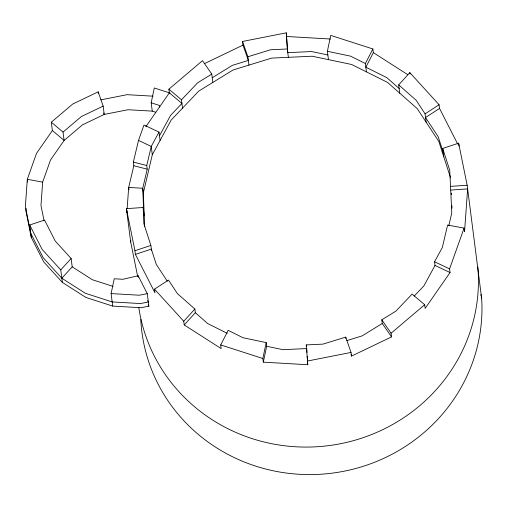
<?xml version="1.0" encoding="UTF-8"?>
<svg xmlns="http://www.w3.org/2000/svg" width="507" height="507" viewBox="0 0 507 507"><rect width="100%" height="100%" fill="white"/><g stroke="black" fill="none" stroke-linecap="round" stroke-linejoin="round"><path stroke-width="0.76" d="M26.053 208.396L25.882 210.735L31.307 237.51L43.754 261.954L62.367 282.399L85.886 297.451L112.706 306.089L140.99 307.724L148.874 306.165L147.271 293.667L138.145 275.732L123.024 279.281L114.214 278.774L111.103 293.585L112.706 306.089M155.738 112.243L152.258 111.122L128.043 109.727L104.22 114.424L82.413 124.893L64.104 140.42L50.542 159.946L42.651 182.14L40.972 205.493L44.071 220.773M126.883 212.319L126.997 210.766M127.162 208.428L128.677 187.438L133.835 165.751L133.36 162.082L138.519 140.395L143.982 125.026L159.027 132.105L160.092 140.439M137.663 276.416L130.686 241.991L130.8 240.438M152.258 111.122L151.187 102.788L154.299 87.977L169.946 93.015M307.622 362.416L307.768 364.729L263.317 362.163L262.841 358.5L266.188 342.593L242.973 337.725L228.194 330.355L220.703 344.925L221.172 348.594L184.218 324.936L183.749 321.267L154.496 289.142L168.501 280.067L177.406 293.604L194.878 309.029L195.347 312.699L207.604 323.523L227.256 333.327M328.454 59.636L327.389 51.296L330.729 35.395L372.873 48.964L373.342 52.633L365.851 67.203L386.911 77.704L399.167 88.529M263.317 362.163L266.657 346.262L266.188 342.593M143.658 211.166L142.74 188.249L147.22 169.167L146.751 165.504L151.238 146.422L159.027 132.105M144.685 226.553L143.335 192.913L152.303 154.755L171.195 120.039L198.712 91.133L232.992 70.004L271.689 58.096L312.166 56.22L351.668 64.497L387.506 82.375L417.236 108.625L438.828 141.459L450.571 177.894M448.784 225.716L451.775 212.978L449.747 170.308L442.7 148.456L458.632 143.164L467.162 185.239L481.65 298.35A170.796 164.426 -7.3 0 1 320.582 474.248A170.796 164.426 -7.3 0 1 140.769 319.435M350.996 354.647L351.503 356.104L391.55 336.889L382.265 323.472L381.796 319.803L395.929 311.095L412.102 294.104L424.695 304.713L425.164 308.383L450.058 272.532L449.589 268.868L464.076 228.118L447.605 225.045L442.338 247.473L434.55 261.783L435.019 265.453L423.915 285.853L414.194 296.069M366.447 71.867L365.382 63.533L372.873 48.964M159.496 135.775L170.593 115.374L181.943 103.453L169.351 92.844L168.882 89.175L202.496 60.669L211.78 74.085L212.845 82.426M103.726 112.998L104.22 114.424L103.155 106.09L98.181 91.83L72.697 104.062L51.308 122.2L52.373 130.54L36.529 153.348L27.315 179.282L25.35 206.564L30.775 233.34L43.222 257.784L61.835 278.229L85.353 293.287L112.167 301.925L140.458 303.554L148.342 302.001L147.638 300.619M145.788 126.775L169.351 92.844M62.367 282.399L60.77 269.895L71.132 258.494L55.2 240.996L44.546 220.076L29.71 225.007L31.307 237.51M61.835 278.229L72.203 266.834L71.132 258.494M183.749 321.267L194.878 309.029M399.763 93.199L398.698 84.859L409.827 72.621L439.081 104.753L439.55 108.422L457.682 144.039M184.218 324.936L195.347 312.699M182.539 108.124L181.474 99.784L197.648 82.799L211.78 74.085M52.373 130.54L64.104 140.42L63.033 132.086L81.342 116.559L103.155 106.09M391.55 336.889L391.074 333.219L424.695 304.713M426.14 122.162L425.069 113.828L439.081 104.753M439.55 108.422L425.538 117.497L438.232 136.789L443.169 152.125M212.249 77.755L232.39 65.34L248.348 60.428L243.005 45.123L242.536 41.454L286.278 32.835L287.78 52.658L311.571 51.549L327.858 54.965M382.265 323.472L362.125 335.888L346.889 340.577M204.372 63.667L243.005 45.123M154.496 289.142L154.965 292.805L135.407 254.394L134.938 250.731L150.871 245.432L143.83 223.581L143.183 207.496L126.414 208.65L130.686 241.991M135.407 254.394L151.34 249.102L156.283 264.432L167.278 281.157M248.943 65.099L247.879 56.759L270.618 49.762L287.311 48.989L288.375 57.323M351.503 356.104L351.034 352.441L345.698 337.13L322.959 344.126L306.266 344.906L307.768 364.729M100.792 99.86L127.08 94.682L153.013 96.178M147.271 293.667L139.393 295.22L111.103 293.585M307.299 361.06L351.034 352.441M450.387 186.392L467.162 185.239M450.856 190.062L467.631 188.908L464.545 231.781L464.076 228.118M286.747 36.498L330.418 39.014M42.651 182.14L27.315 179.282L27.67 182.057M327.389 51.296L350.603 56.163L365.382 63.533M266.657 346.262L282.944 349.678L306.735 348.569L306.982 352.416M133.36 162.082L146.751 165.504M133.835 165.751L147.22 169.167M151.187 102.788L159.54 105.481L159.73 106.996M113.061 286.392L92.331 279.718L72.203 266.834M220.703 344.925L262.841 358.5M434.55 261.783L449.589 268.868M435.019 265.453L450.058 272.532M138.519 140.395L151.238 146.422L152.303 154.755M373.342 52.633L407.66 74.599M168.882 89.175L181.474 99.784M51.308 122.2L63.033 132.086M398.698 84.859L416.165 100.285L425.069 113.828M60.77 269.895L42.151 249.45L29.71 225.007M381.796 319.803L391.074 333.219M148.171 304.789L148.874 306.165M242.536 41.454L247.879 56.759M480.877 294.529L481.65 298.35M126.414 208.65L134.938 250.731M458.632 143.164L459.012 146.098M451.255 193.173L451.458 194.726L451.395 193.199M442.7 148.456L443.771 156.796M409.827 72.621L410.017 74.092M345.698 337.13L345.882 338.6M306.266 344.906L306.45 346.37M150.871 245.432L151.542 250.654M143.335 192.913L142.74 188.249L128.677 187.438L128.974 189.77M143.183 207.496L144.254 215.836M138.145 275.732L138.335 277.247M98.181 91.83L98.371 93.345M307.223 356.263L307.47 360.109M286.278 32.835L287.311 48.989M451.895 205.791L451.991 208.162M477.828 266.974A170.796 164.426 -7.3 0 1 327.129 445.83A170.796 164.426 -7.3 0 1 138.779 307.438"/></g></svg>
